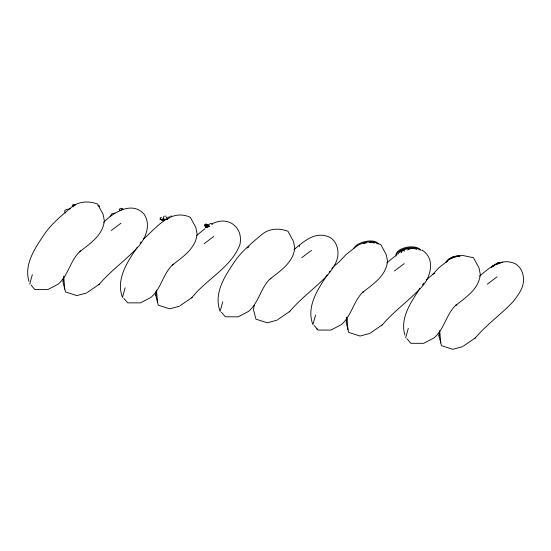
<?xml version="1.0" encoding="UTF-8"?>
<svg xmlns="http://www.w3.org/2000/svg" width="551" height="551" viewBox="0 0 551 551"><rect width="100%" height="100%" fill="white"/><g stroke="black" fill="none" stroke-linecap="round" stroke-linejoin="round"><path stroke-width="0.83" d="M204.896 225.8L208.009 226.895M208.822 224.395L208.808 224.725M161.216 217.934L160.864 217.955M205.984 227.384L205.537 227.287M162.573 220.001L161.464 219.89M205.192 226.068L206.845 225.318L209.166 226.564M206.473 227.281L207.1 227.267L205.971 227.219M160.203 219.436L160.265 219.091L160.258 219.608M161.119 219.739L161.588 219.89L160.947 219.656M63.413 277.621L63.034 282.326L65.507 291.94L76.341 295.432M169.109 308.684L158.275 305.192L155.802 295.577L156.188 290.88M346.675 317.3L346.228 322.783L348.7 332.398L359.534 335.89M452.302 349.148L441.468 345.656L438.995 336.034L439.381 331.337M205.564 227.102L206.102 227.246L205.475 227.067M164.474 220.71L163.785 220.868M204.869 225.882L205.309 225.242L206.845 225.318M212.376 224.319L211.68 223.782M208.12 226.192L207.741 225.91L208.822 226.482M204.621 225.758L204.696 225.745M99.166 206.721L99.304 205.819L97.926 205.378M63.193 281.492L63.682 279.013M155.802 295.577L156.291 293.091M254.266 305.385L253.453 309.531L255.926 319.146L266.76 322.638M299.255 246.345L299.4 245.588L299.386 245.973M346.386 321.956L346.875 319.47M438.995 336.034L439.484 333.555M204.889 225.187L204.807 224.753M208.099 225.359L207.376 224.594L206.646 224.966M208.319 225.524L209.118 225.944M29.706 284.185L32.33 274.584M125.098 287.842L122.474 297.444C115.545 279.302 127.556 261.587 137.351 247.11M222.749 301.79L220.125 311.391C213.141 292.98 225.483 275.052 235.463 260.423C242.64 250.347 252.489 242.419 261.904 234.437C269.246 228.348 279.316 227.976 287.959 231.248L293.497 241.455L294.764 247.971C293.284 262.593 280.528 270.651 270.155 278.951L270.899 278.172C260.602 287.298 259.156 302.375 248.549 311.377L238.197 316.811L225.325 316.797L221.364 312.176M315.523 315.048L312.899 324.649C306.025 306.783 317.713 289.282 327.315 274.949M405.667 337.901L408.291 328.3M167.222 217.976L166.808 218.961M166.829 217.294L166.347 217.197M445.849 262.779L446.282 261.546C449.747 257.661 454.74 255.65 459.913 255.864L452.695 257.558L448.721 259.259L446.372 261.897L448.19 260.079M160.486 218.224L160.231 217.631M110.021 216.722L111.881 213.788L114.952 213.003M205.881 224.119L207.314 224.553M140.099 243.246L141.015 241.951M329.147 272.387L330.063 271.099M331.895 268.516L332.811 267.221M422.376 284.998L423.747 283.062M137.757 247.289C145.788 238.535 151.36 224.712 143.976 214.043C132.164 200.778 113.499 212.335 103.643 222.356M420.95 287.753C430.779 278.048 435.993 258.646 422.066 250.113M420.082 288.207C411.204 301.858 399.668 318.037 404.944 335.118M163.819 218.995L163.571 218.816M492.876 266.677L493.889 265.451L498.125 262.82L502.753 262.331M204.869 224.498L205.523 224.133M163.399 217.032L163.978 216.46M457.378 256.573L453.693 256.477L452.784 257.909L448.81 259.604M501.073 262.903L498.125 262.82L497.126 263.908L493.152 265.603L491.327 267.325M426.219 279.936L432.604 274.536L438.568 268.075L447.44 260.947M404.42 251.146L404.282 250.257L402.981 250.023L401.397 252.089M407.692 250.03L409.069 248.577L410.447 248.825M98.877 284.715C110.324 271.085 124.939 260.843 137.116 247.971M191.645 297.967C206.418 278.964 230.959 267.944 239.919 244.582C243.666 227.088 227.811 215.193 211.625 224.085M289.296 311.921C300.75 298.298 315.365 288.049 327.542 275.176C332.921 268.344 338.844 260.54 337.908 251.339C337.419 244.43 333.162 237.267 325.916 235.904C313.381 232.46 302.94 242.185 294.062 249.562M382.07 325.18C393.517 311.549 408.133 301.307 420.31 288.428M474.838 338.431C486.292 324.801 500.907 314.559 513.084 301.686C518.463 294.854 524.387 287.05 523.45 277.849C522.961 270.934 518.705 263.771 511.459 262.414C498.917 258.97 488.475 268.695 479.604 276.072M74.722 205.006L72.753 206.88L72.209 205.592L72.76 204.889L73.455 204.483L75.68 205.034M491.416 267.669L493.152 265.603L498.125 262.82M143.666 238.941C156.684 227.515 170.541 208.395 190.309 217.294L195.839 227.501L197.113 234.017C195.633 248.639 182.877 256.704 172.504 264.997L173.248 264.218C162.951 273.344 161.505 288.421 150.891 297.423L140.546 302.857L127.674 302.85L123.706 298.222M334.085 266.147L339.836 261.284L345.801 254.817L354.672 247.695M196.411 235.608L204.958 228.699M386.836 262.813L395.384 255.905M163.737 217.583L163.454 217.92M491.347 267.407L493.889 265.451L493.152 265.603M111.323 230.483L121.041 223.148M204.09 243.742L213.809 236.407M301.741 257.689L311.467 250.354M394.516 270.947L404.234 263.612M487.284 284.199L497.009 276.864M87.354 292.423L99.394 284.164M180.129 305.681L192.161 297.423M277.78 319.628L289.812 311.37M370.554 332.887L382.587 324.629M463.322 346.138L475.355 337.88M448.721 259.259L453.693 256.477M247.062 248.033L249.073 246.807M432.604 274.536L434.615 273.31M121.206 209.986L119.863 210.723L119.264 209.594L119.815 208.746L121.365 208.244L123.052 208.829L121.489 209.373M168.971 217.934L169.515 217.741M168.668 217.039L169.439 216.688M163.482 218.54L163.681 218.85L163.447 218.478M167.759 218.899L167.332 218.974L167.862 218.843M167.359 219.057L167.821 218.864M170.7 216.137L171.451 215.985M451.978 257.579L453.563 257.09M455.147 256.601L456.724 256.112L459.169 256.373M497.202 263.681L501.155 262.455M400.997 252.633L401.41 252.53M76.823 295.584L86.748 292.946M169.598 308.835L179.516 306.198M267.249 322.79L277.174 320.152M360.023 336.041L369.941 333.403M452.791 349.3L462.709 346.655M163.44 220.007L164.108 219.828M165.238 219.277L165.954 219.14M208.994 224.677L209.373 224.574M499.468 263.419L497.126 263.908L497.216 264.26M454.107 256.966L462.509 255.416L473.502 257.758L479.033 267.958L480.307 274.481C478.826 289.103 466.07 297.161 455.698 305.454L456.442 304.675C446.145 313.808 444.698 328.885 434.085 337.887L423.74 343.321L410.867 343.307L406.9 338.686M70.542 208.76L66.568 209.38L64.639 210.627L65.163 213.03M164.804 216.157L165.755 216.088M209.835 223.451L210.792 223.499M163.661 219.601L162.221 219.615M206.37 227.274L207.08 227.267M164.322 219.367L164.866 219.381M208.175 226.909L205.785 226.371M206.246 224.154L207.135 224.457M206.398 225.207L206.976 225.38M376.877 243.404L380.734 244.499L386.265 254.707L387.539 261.222C386.051 275.844 373.303 283.91 362.923 292.202L363.674 291.424C353.37 300.55 351.931 315.633 341.317 324.629L330.972 330.063L318.092 330.056L314.132 325.427M164.232 218.912L162.703 218.32M162.118 220.283L162.703 220.51M208.808 226.482L208.381 226.33M30.939 284.97L34.899 289.592L47.772 289.606L58.124 284.171C68.737 275.169 70.177 260.093 80.48 250.967L79.73 251.745C90.109 243.446 102.858 235.387 104.346 220.765L103.071 214.249L97.534 204.042C88.89 200.771 78.821 201.143 71.478 207.231C62.063 215.214 52.214 223.141 45.037 233.218C35.767 247.179 23.645 263.784 28.976 281.403M160.265 219.202L160.038 218.85M209.132 226.213L208.733 225.387M316.818 328.451L317.183 329.842M167.022 217.335L166.946 217.004M409.069 248.577L409.207 249.465M402.981 250.023L403.118 250.912M439.705 330.559L440.745 342.874M346.93 317.307L347.977 329.615M156.512 290.101L157.552 302.409M63.675 276.058L64.777 289.158M355.367 247.378A12.942 6.095 -13.6 0 1 377.304 243.404M363.453 243.666A11.543 5.434 -13.6 0 1 366.381 242.943M369.301 242.605A11.543 5.434 -13.6 0 1 372.015 242.667M372.841 242.777A11.543 5.434 -13.6 0 1 374.336 243.129M353.859 248.219A12.942 6.095 -13.6 0 1 366.174 241.366A12.942 6.095 -13.6 0 1 378.323 243.783M396.059 256.153A12.942 6.681 -8.8 0 1 405.391 248.522A12.942 6.681 -8.8 0 1 419.91 249.913M397.794 254.39A11.543 5.958 -8.8 0 1 414.469 248.735M415.316 248.914A11.543 5.958 -8.8 0 1 416.866 249.396M395.921 255.265A12.942 6.681 -8.8 0 1 406.893 247.261A12.942 6.681 -8.8 0 1 421.095 250.491M161.436 217.576L161.443 217.555"/></g></svg>
